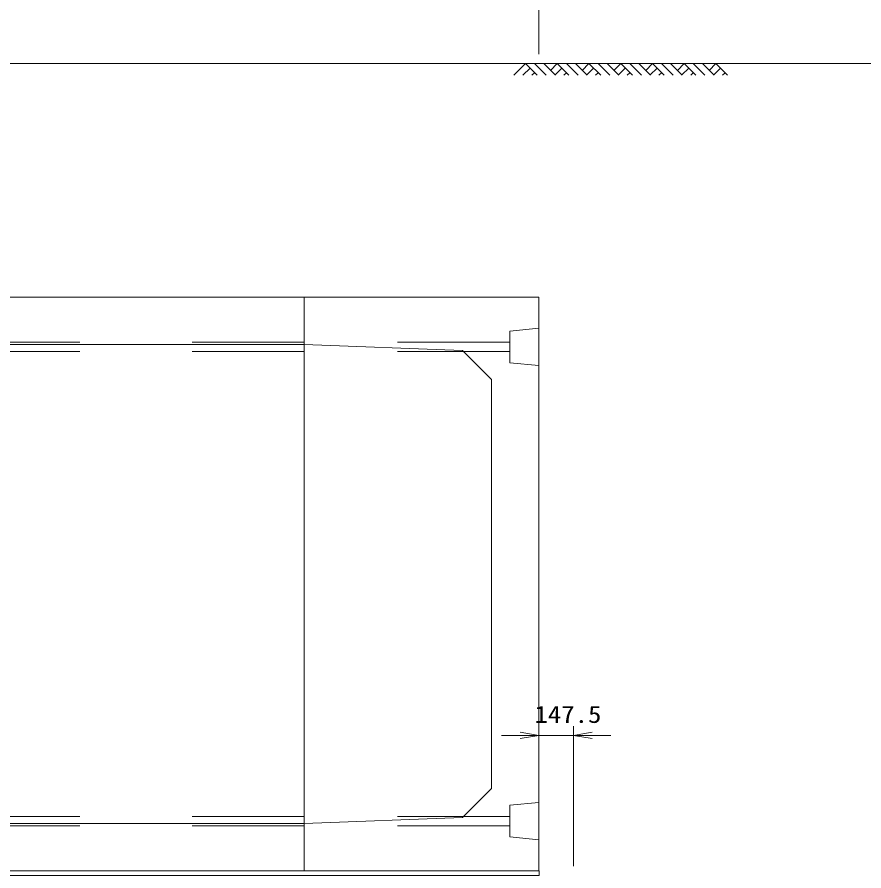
# Model space of a CAD drawing. Units: millimetres at full size; details may follow other scales. Extents: x 0 to 33600, y 0 to 23760.
# Drawn here: x 25206 to 28831, y 15554 to 19209 of the extents above; entities that cross this region are included whole.
import ezdxf
from ezdxf.enums import TextEntityAlignment as Align

# ---------------------------------------------------------------- set-up
doc = ezdxf.new("R2010")
doc.units = ezdxf.units.MM
doc.header["$LTSCALE"] = 80.0044
doc.linetypes.add('DASHED_SPACED', pattern=[12, 6, -6])
for name, color, linetype, lineweight in [('0_2', 4, 'Continuous', 13), ('寸法', 6, 'Continuous', 13), ('ﾊｯﾁﾝｸﾞ', 4, 'Continuous', 9)]:
    doc.layers.add(name, color=color, linetype=linetype, lineweight=lineweight)
doc.styles.add('ＭＳ ゴシック', font='')
doc.styles.get('ＭＳ ゴシック').set_extended_font_data('MS Gothic')

# ---------------------------------------------------------------- blocks, each defined once
blk = doc.blocks.new('open_arrow')
at = {"color": 0, "linetype": 'Continuous', "lineweight": -2}
blk.add_lwpolyline([(7.5, 1.25), (0, 0), (7.5, -1.25)], dxfattribs=at)

msp = doc.modelspace()

# ---------------------------------------------------------------- linework, layer by layer
at = {"layer": '0_2'}
msp.add_line((29590, 19010), (19545, 19010), dxfattribs=at)
at = {"layer": '0_2', "linetype": 'DASHED_SPACED'}
for p, q in [((26435, 17817), (24890, 17817)), ((27315, 17817), (26435, 17817)), ((26435, 17777), (24890, 17777)), ((27315, 17777), (26435, 17777)), ((26435, 15787), (24890, 15787)), ((27315, 15787), (26435, 15787)), ((26435, 15747), (24890, 15747)), ((27315, 15747), (26435, 15747))]:
    msp.add_line(p, q, dxfattribs=at)
at = {"layer": '0_2', "color": 3}
for p, q in [((26435, 17807), (24890, 17807)), ((26435, 15757), (24890, 15757))]:
    msp.add_line(p, q, dxfattribs=at)
for points in [[(26435, 15554), (24890, 15554), (24890, 18010), (26435, 18010)], [(26435, 18010), (27440, 18010), (27440, 15554), (26435, 15554)]]:
    msp.add_lwpolyline(points, close=True, dxfattribs=at)
at = {"layer": '0_2', "linetype": 'DASHED_SPACED'}
for points in [[(27440, 17717), (27315, 17729.5), (27315, 17864.5), (27440, 17877)], [(27440, 15847), (27315, 15834.5), (27315, 15699.5), (27440, 15687)]]:
    msp.add_lwpolyline(points, close=True, dxfattribs=at)
at = {"layer": '0_2', "color": 3}
msp.add_lwpolyline([(26435, 17807), (27112, 17782), (27237, 17657), (27237, 15907), (27112, 15782), (26435, 15757)], dxfattribs=at)
at = {"layer": '0_2', "color": 7}
msp.add_lwpolyline([(23272.5, 15534), (27440.5, 15534), (27440.5, 15554), (23272.5, 15554)], close=True, dxfattribs=at)
at = {"layer": '寸法'}
for p, q in [((27440, 19050), (27440, 19750)), ((27440, 15594), (27440, 16174)), ((27587.5, 15574), (27587.5, 16174)), ((27280, 16134), (27747.5, 16134))]:
    msp.add_line(p, q, dxfattribs=at)
at = {"layer": 'ﾊｯﾁﾝｸﾞ'}
for p, q in [((27332.35, 18960), (27382.35, 19010)), ((27382.35, 19010), (27432.35, 18960)), ((27421.24, 19010), (27471.24, 18960)), ((27460.13, 19010), (27510.13, 18960)), ((27489.18, 18980.95), (27518.24, 19010)), ((27518.24, 19010), (27568.24, 18960)), ((27557.13, 19010), (27607.13, 18960)), ((27596.02, 19010), (27646.02, 18960)), ((27625.07, 18980.95), (27654.12, 19010)), ((27654.12, 19010), (27704.12, 18960)), ((27693.01, 19010), (27743.01, 18960)), ((27731.9, 19010), (27781.9, 18960)), ((27760.95, 18980.95), (27790, 19010)), ((27790, 19010), (27840, 18960)), ((27828.89, 19010), (27878.89, 18960)), ((27867.78, 19010), (27917.78, 18960)), ((27896.83, 18980.95), (27925.88, 19010)), ((27925.88, 19010), (27975.88, 18960)), ((27964.77, 19010), (28014.77, 18960)), ((28003.66, 19010), (28053.66, 18960)), ((28032.71, 18980.95), (28061.76, 19010)), ((28061.76, 19010), (28111.76, 18960)), ((28100.65, 19010), (28150.65, 18960)), ((28139.54, 19010), (28189.54, 18960)), ((28168.59, 18980.95), (28197.65, 19010)), ((28197.65, 19010), (28247.65, 18960)), ((27371.24, 18960), (27401.8, 18990.56)), ((27508.63, 18961.5), (27537.68, 18990.56)), ((27644.51, 18961.5), (27673.56, 18990.56)), ((27780.39, 18961.5), (27809.44, 18990.56)), ((27916.28, 18961.5), (27945.33, 18990.56)), ((28052.16, 18961.5), (28081.21, 18990.56)), ((28188.04, 18961.5), (28217.09, 18990.56)), ((27410.13, 18960), (27421.24, 18971.11)), ((27546.02, 18960), (27557.13, 18971.11)), ((27681.9, 18960), (27693.01, 18971.11)), ((27817.78, 18960), (27828.89, 18971.11)), ((27953.66, 18960), (27964.77, 18971.11)), ((28089.54, 18960), (28100.65, 18971.11)), ((28225.43, 18960), (28236.54, 18971.11))]:
    msp.add_line(p, q, dxfattribs=at)

# ---------------------------------------------------------------- block references
at = {"layer": '寸法', "xscale": 10.7, "yscale": 10.7, "rotation": 180}
msp.add_blockref('open_arrow', (27440, 16134), dxfattribs=at)
at = {"layer": '寸法', "xscale": 10.7, "yscale": 10.7}
msp.add_blockref('open_arrow', (27587.5, 16134), dxfattribs=at)

# ---------------------------------------------------------------- texts
at = {"layer": '寸法', "style": 'ＭＳ ゴシック', "width": 1.15}
msp.add_text('147.5', height=73.31, dxfattribs=at).set_placement((27564, 16224), align=Align.MIDDLE_CENTER)

doc.saveas('drawing.dxf')
